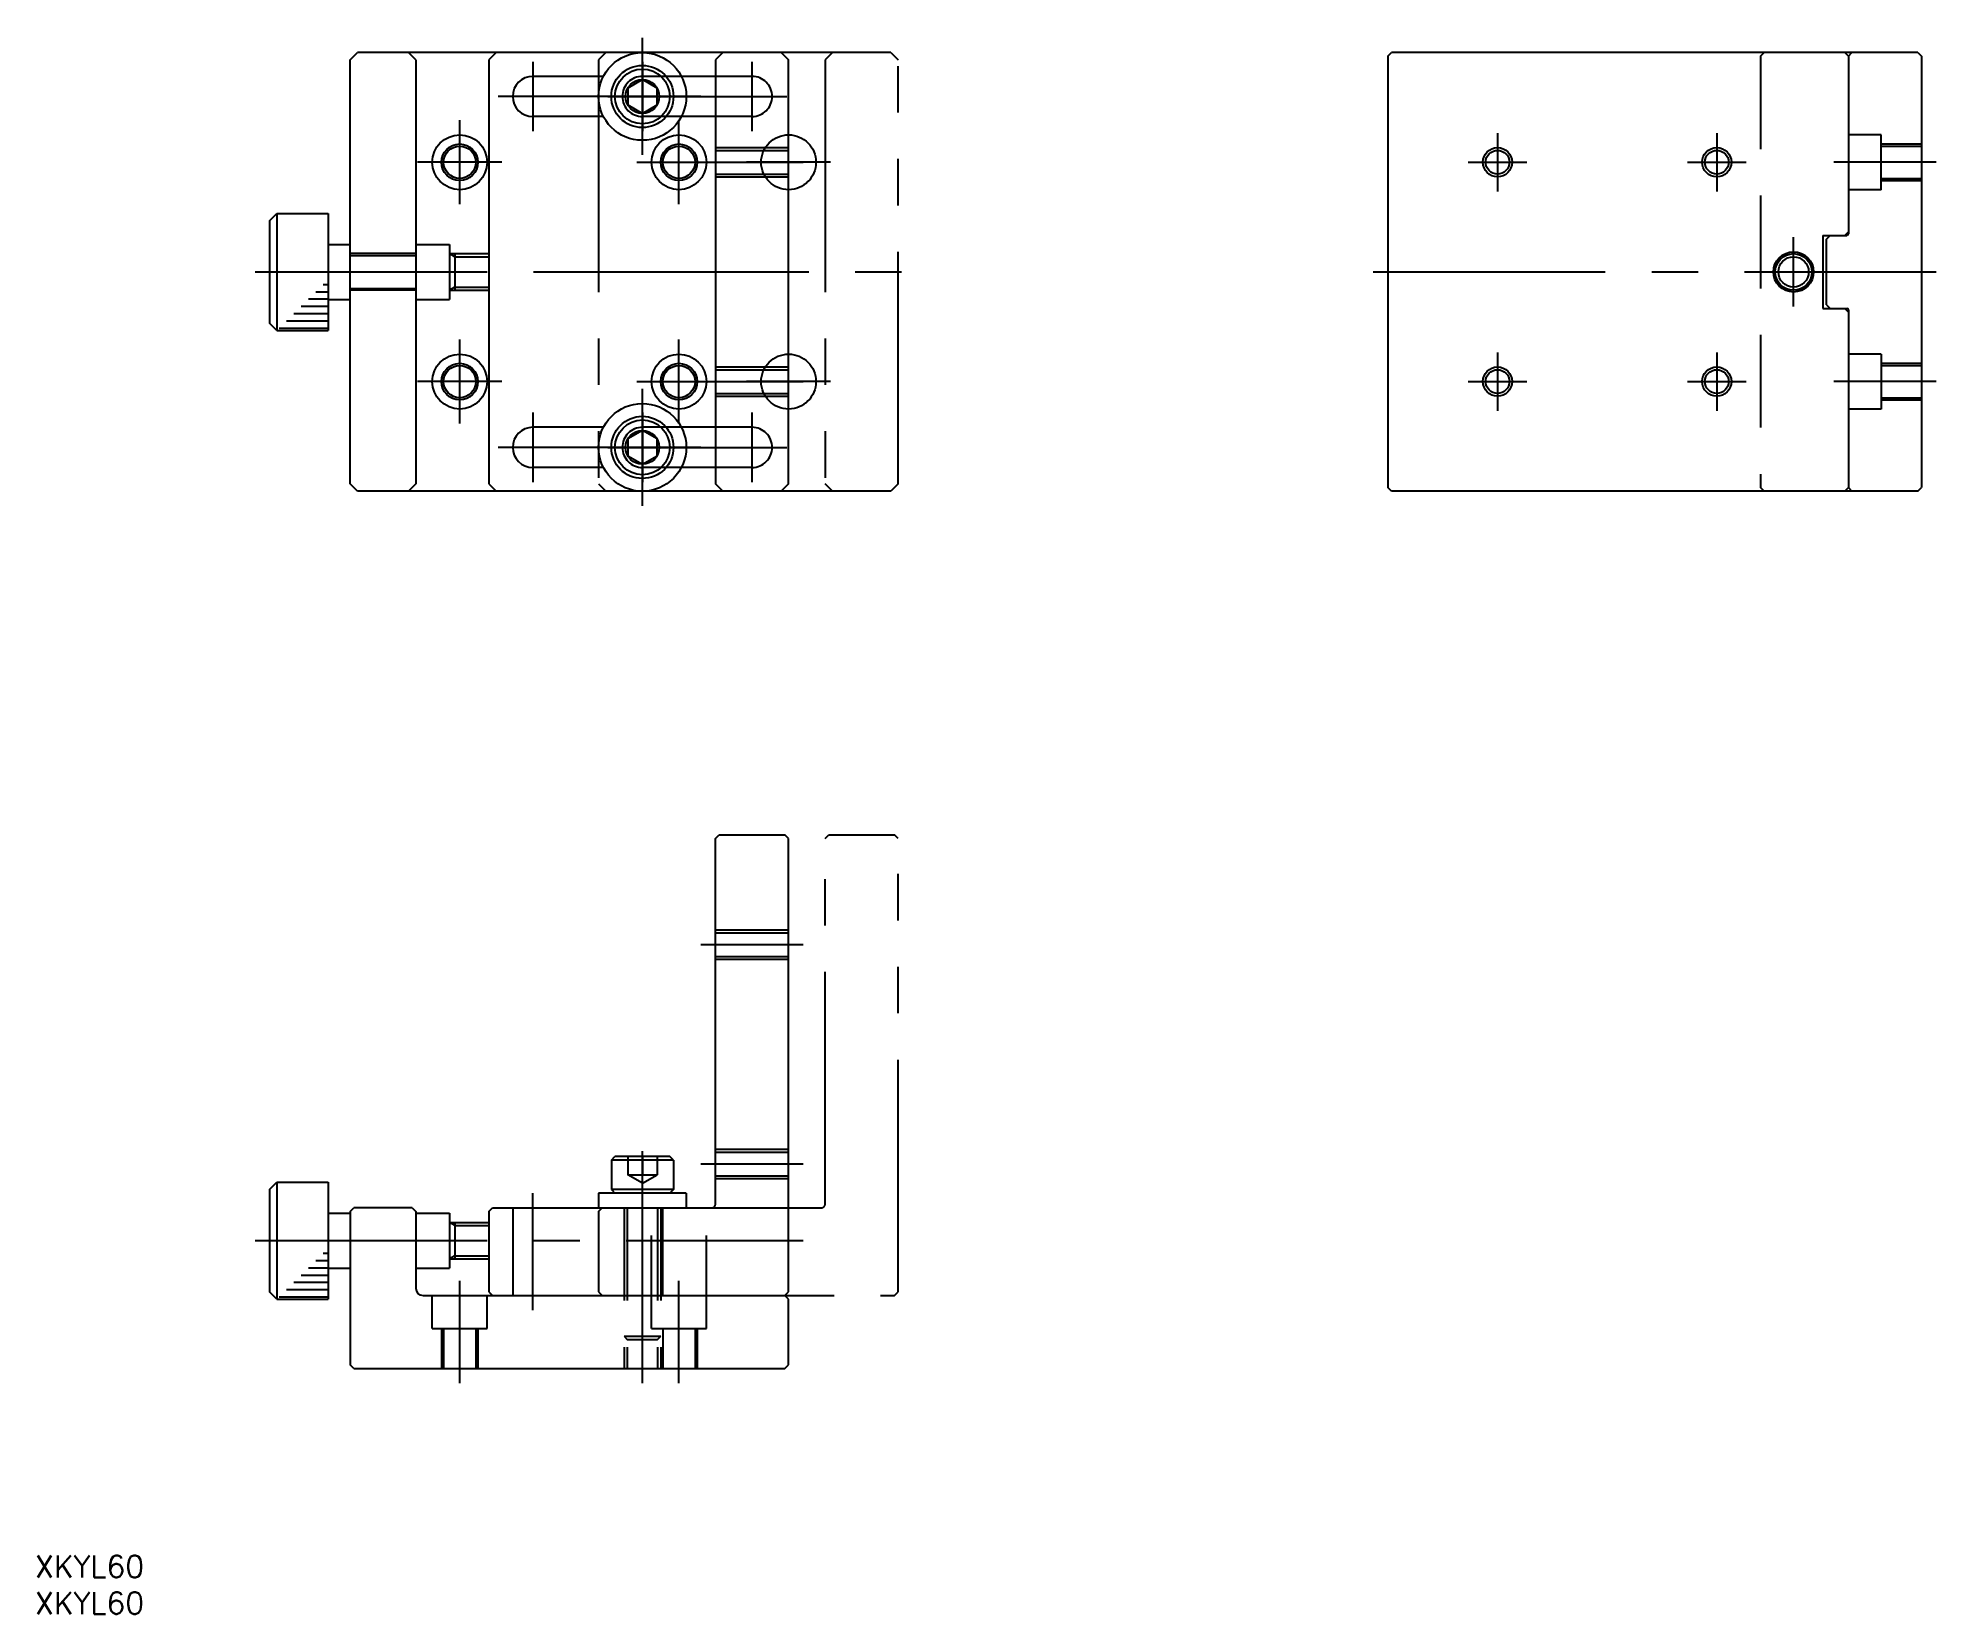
# Model space of a CAD drawing. Extents: x -58 to 202, y -34 to 182.
import ezdxf

# ---------------------------------------------------------------- set-up
doc = ezdxf.new("R2010")
doc.units = 0
for name, pattern in [('CENTER', [50.8, 31.75, -6.35, 6.35, -6.35]), ('DASHED', [19.05, 12.7, -6.35]), ('PHANTOM', [63.5, 31.75, -6.35, 6.35, -6.35, 6.35, -6.35])]:
    doc.linetypes.add(name, pattern=pattern)
doc.layers.get('0').update_dxf_attribs({"linetype": 'CONTINUOUS'})
doc.layers.add('CENTER', color=1, linetype='CENTER')
doc.styles.get("Standard").update_dxf_attribs({"font": 'txt.shx', "height": 3, "bigfont": 'bigfont.shx'})

msp = doc.modelspace()

# ---------------------------------------------------------------- linework, layer by layer
at = {"color": 7, "linetype": 'CONTINUOUS'}
for p, q in [((-15, 179), (-14, 180)), ((44, 180), (-14, 180)), ((-6, 179), (-7, 180)), ((5, 180), (4, 179)), ((36, 180), (35, 179)), ((44, 180), (45, 179)), ((127, 179.5), (127.5, 180)), ((127, 179.5), (127, 120.5)), ((199.5, 180), (127.5, 180)), ((190, 179.5), (189.5, 180)), ((190, 179.5), (190.5, 180)), ((190, 179.5), (190, 155.2)), ((199.5, 180), (200, 179.5)), ((200, 179.5), (200, 120.5)), ((-15, 121), (-15, 179)), ((-6, 179), (-6, 121)), ((4, 179), (4, 121)), ((19.67, 176.75), (10, 176.75)), ((35, 179), (35, 121)), ((45, 121), (45, 179)), ((25, 176.31), (23, 175.15)), ((23, 175.15), (23, 172.85)), ((27, 175.15), (25, 176.31)), ((27, 172.85), (27, 175.15)), ((23, 172.85), (25, 171.69)), ((25, 171.69), (27, 172.85)), ((19.67, 171.25), (10, 171.25)), ((-26, 157), (-25, 158)), ((-26, 157), (-26, 143)), ((-25, 158), (-18, 158)), ((-25, 158), (-25, 142)), ((-18, 158), (-18, 142)), ((-18, 153.75), (-15, 153.75)), ((-6, 153.75), (-1.4, 153.75)), ((-1.4, 153.75), (-1.4, 146.25)), ((186.5, 155), (189.8, 155)), ((186.5, 155), (186.5, 145)), ((187, 154.5), (187.5, 155)), ((187, 145.5), (187, 154.5)), ((189.5, 155), (190, 155.5)), ((-6, 152.5), (-15, 152.5)), ((-15, 152.25), (-6, 152.25)), ((-1.4, 152.5), (4, 152.5)), ((-0.65, 152.5), (-0.65, 147.5)), ((-18.7, 148.3), (-18, 148.3)), ((-20.7, 146.3), (-18, 146.3)), ((-19.7, 147.3), (-18, 147.3)), ((-18, 146.25), (-15, 146.25)), ((-15, 147.75), (-6, 147.75)), ((-6, 147.5), (-15, 147.5)), ((-6, 146.25), (-1.4, 146.25)), ((-1.4, 147.5), (4, 147.5)), ((187, 145.5), (187.5, 145)), ((-25, 142), (-26, 143)), ((-23.7, 143.3), (-18, 143.3)), ((-22.7, 144.3), (-18, 144.3)), ((-21.7, 145.3), (-18, 145.3)), ((186.5, 145), (189.8, 145)), ((189.5, 145), (190, 144.5)), ((190, 144.8), (190, 120.5)), ((-25, 142), (-18, 142)), ((-24.7, 142.3), (-18, 142.3)), ((19.67, 128.75), (10, 128.75)), ((25, 128.31), (23, 127.15)), ((27, 127.15), (25, 128.31)), ((23, 127.15), (23, 124.85)), ((23, 124.85), (25, 123.69)), ((25, 123.69), (27, 124.85)), ((27, 124.85), (27, 127.15)), ((19.67, 123.25), (10, 123.25)), ((-14, 120), (-15, 121)), ((44, 120), (-14, 120)), ((-6, 121), (-7, 120)), ((4, 121), (5, 120)), ((36, 120), (35, 121)), ((45, 121), (44, 120)), ((127.5, 120), (127, 120.5)), ((199.5, 120), (127.5, 120)), ((190, 120.5), (189.5, 120)), ((190.5, 120), (190, 120.5)), ((199.5, 120), (200, 120.5)), ((35, 72.5), (35.5, 73)), ((35.5, 73), (44.5, 73)), ((45, 72.5), (44.5, 73)), ((35, 22.5), (35, 72.5)), ((45, 10.5), (45, 72.5)), ((20.75, 28.5), (21.25, 29)), ((28.75, 29), (21.25, 29)), ((29.25, 28.5), (28.75, 29)), ((29.25, 28.5), (20.75, 28.5)), ((20.75, 28.5), (20.75, 24.5)), ((29.25, 28.5), (29.25, 24.5)), ((-26, 24.5), (-25, 25.5)), ((-26, 24.5), (-26, 10.5)), ((-25, 25.5), (-18, 25.5)), ((-25, 25.5), (-25, 9.5)), ((-18, 25.5), (-18, 9.5)), ((31, 24), (19, 24)), ((19, 24), (19, 22)), ((20.75, 24.5), (21.25, 24)), ((29.25, 24.5), (20.75, 24.5)), ((29.25, 24.5), (28.75, 24)), ((31, 24), (31, 22)), ((-18, 21.25), (-15, 21.25)), ((-15, 21.5), (-14.5, 22)), ((-15, 21.5), (-15, 0.5)), ((-6.5, 22), (-14.5, 22)), ((-6.5, 22), (-6, 21.5)), ((-6, 21.5), (-6, 11)), ((-6, 21.25), (-1.4, 21.25)), ((-1.4, 21.25), (-1.4, 13.75)), ((4, 21.5), (4.5, 22)), ((4, 21.5), (4, 10.5)), ((4.5, 22), (34.5, 22)), ((-1.4, 20), (4, 20)), ((-0.65, 20), (-0.65, 15)), ((-18.7, 15.8), (-18, 15.8)), ((-20.7, 13.8), (-18, 13.8)), ((-19.7, 14.8), (-18, 14.8)), ((-18, 13.75), (-15, 13.75)), ((-6, 13.75), (-1.4, 13.75)), ((-1.4, 15), (4, 15)), ((-25, 9.5), (-26, 10.5)), ((-23.7, 10.8), (-18, 10.8)), ((-22.7, 11.8), (-18, 11.8)), ((-21.7, 12.8), (-18, 12.8)), ((4, 10.5), (4.5, 10)), ((44.5, 10), (45, 10.5)), ((-25, 9.5), (-18, 9.5)), ((-24.7, 9.8), (-18, 9.8)), ((-5, 10), (44.5, 10)), ((45, 9.5), (44.5, 10)), ((45, 0.5), (45, 9.5)), ((-14.5, 0), (-15, 0.5)), ((-14.5, 0), (44.5, 0)), ((44.5, 0), (45, 0.5))]:
    msp.add_line(p, q, dxfattribs=at)
at = {"color": 3, "linetype": 'PHANTOM'}
for p, q in [((20, 180), (19, 179)), ((59, 180), (20, 180)), ((51, 180), (50, 179)), ((59, 180), (60, 179)), ((19, 179), (19, 121)), ((25, 178.75), (25, 169.25)), ((40, 176.75), (25, 176.75)), ((40, 169.25), (40, 178.75)), ((50, 179), (50, 121)), ((60, 121), (60, 179)), ((20.25, 174), (44.75, 174)), ((40, 171.25), (25, 171.25)), ((45, 159.25), (45, 170.75)), ((50.75, 165), (39.25, 165)), ((16, 150), (62, 150)), ((45, 129.25), (45, 140.75)), ((50.75, 135), (39.25, 135)), ((25, 130.75), (25, 121.25)), ((40, 121.25), (40, 130.75)), ((40, 128.75), (25, 128.75)), ((20.25, 126), (44.75, 126)), ((40, 123.25), (25, 123.25)), ((19, 121), (20, 120)), ((59, 120), (20, 120)), ((51, 120), (50, 121)), ((60, 121), (59, 120)), ((50, 72.5), (50.5, 73)), ((50.5, 73), (59.5, 73)), ((60, 72.5), (59.5, 73)), ((50, 22.5), (50, 72.5)), ((60, 10.5), (60, 72.5)), ((19, 21.5), (19.5, 22)), ((19, 21.5), (19, 10.5)), ((19.5, 22), (49.5, 22)), ((19, 10.5), (19.5, 10)), ((59.5, 10), (60, 10.5)), ((19.5, 10), (59.5, 10))]:
    msp.add_line(p, q, dxfattribs=at)
at = {"color": 3, "linetype": 'DASHED'}
for p, q in [((178, 179.5), (178.5, 180)), ((178, 179.5), (178, 120.5)), ((35, 167), (45, 167)), ((35, 166.62), (45, 166.62)), ((194.5, 168.75), (190, 168.75)), ((194.5, 161.25), (194.5, 168.75)), ((194.5, 167.5), (200, 167.5)), ((194.5, 167.2), (200, 167.2)), ((35, 163.38), (45, 163.38)), ((35, 163), (45, 163)), ((194.5, 161.25), (190, 161.25)), ((194.5, 162.8), (200, 162.8)), ((194.5, 162.5), (200, 162.5)), ((194.5, 138.75), (190, 138.75)), ((194.5, 138.75), (194.5, 131.25)), ((35, 137), (45, 137)), ((35, 136.62), (45, 136.62)), ((194.5, 137.5), (200, 137.5)), ((194.5, 137.2), (200, 137.2)), ((35, 133.38), (45, 133.38)), ((35, 133), (45, 133)), ((194.5, 132.8), (200, 132.8)), ((194.5, 132.5), (200, 132.5)), ((194.5, 131.25), (190, 131.25)), ((178.5, 120), (178, 120.5)), ((35, 60), (45, 60)), ((35, 59.62), (45, 59.62)), ((35, 56.38), (45, 56.38)), ((35, 56), (45, 56)), ((23, 29), (23, 26.5)), ((25, 29), (25, 26.5)), ((27, 29), (27, 26.5)), ((35, 30), (45, 30)), ((35, 29.62), (45, 29.62)), ((25, 25.35), (23, 26.5)), ((23, 26.5), (27, 26.5)), ((25, 25.35), (27, 26.5)), ((35, 26.38), (45, 26.38)), ((35, 26), (45, 26)), ((7.25, 22), (7.25, 10)), ((22.5, 22), (22.5, 0)), ((22.93, 22), (22.93, 0)), ((26.25, 5.5), (26.25, 22)), ((27.07, 22), (27.07, 0)), ((27.5, 22), (27.5, 0)), ((27.75, 22), (27.75, 10)), ((33.75, 5.5), (33.75, 22)), ((-3.75, 5.5), (-3.75, 10)), ((3.75, 5.5), (3.75, 10)), ((-3.75, 5.5), (3.75, 5.5)), ((-2.5, 5.5), (-2.5, 0)), ((-2.2, 5.5), (-2.2, 0)), ((2.2, 5.5), (2.2, 0)), ((2.5, 5.5), (2.5, 0)), ((26.25, 5.5), (33.75, 5.5)), ((27.8, 5.5), (27.8, 0)), ((32.2, 5.5), (32.2, 0)), ((32.5, 5.5), (32.5, 0)), ((22.5, 4.43), (27.5, 4.43)), ((22.5, 4.43), (22.93, 4)), ((22.93, 4), (27.07, 4)), ((27.07, 4), (27.5, 4.43))]:
    msp.add_line(p, q, dxfattribs=at)
at = {"color": 3, "linetype": 'CONTINUOUS'}
for p, q in [((-0.65, 152.07), (-1.4, 152.5)), ((-0.65, 152.07), (4, 152.07)), ((-0.65, 147.93), (-1.4, 147.5)), ((-0.65, 147.93), (4, 147.93)), ((-0.65, 19.57), (-1.4, 20)), ((-0.65, 19.57), (4, 19.57)), ((-0.65, 15.43), (-1.4, 15)), ((-0.65, 15.43), (4, 15.43))]:
    msp.add_line(p, q, dxfattribs=at)
at = {"color": 7, "linetype": 'CONTINUOUS'}
for centre, radius in [((25, 174), 6), ((25, 174), 4.25), ((25, 174), 3.75), ((25, 174), 2.31), ((0, 165), 3.75), ((0, 165), 2.2), ((30, 165), 3.75), ((30, 165), 2.2), ((142, 165), 1.62), ((172, 165), 1.62), ((182.5, 150), 2.75), ((182.5, 150), 2.5), ((0, 135), 3.75), ((30, 135), 3.75), ((0, 135), 2.2), ((30, 135), 2.2), ((142, 135), 1.62), ((172, 135), 1.62), ((25, 126), 6), ((25, 126), 4.25), ((25, 126), 3.75), ((25, 126), 2.31)]:
    msp.add_circle(centre, radius, dxfattribs=at)
at = {"color": 3, "linetype": 'CONTINUOUS'}
for centre, radius in [((0, 165), 2.5), ((30, 165), 2.5), ((142, 165), 2), ((172, 165), 2), ((182.5, 150), 2.07), ((0, 135), 2.5), ((30, 135), 2.5), ((142, 135), 2), ((172, 135), 2)]:
    msp.add_circle(centre, radius, dxfattribs=at)
at = {"color": 3, "linetype": 'PHANTOM'}
for centre in [(45, 165), (45, 135)]:
    msp.add_circle(centre, 3.75, dxfattribs=at)
at = {"color": 7, "linetype": 'CONTINUOUS'}
for centre, radius, start, end in [((10, 174), 2.75, 90, 270), ((189.8, 155.2), 0.2, 270, 0), ((189.8, 144.8), 0.2, 0, 90), ((10, 126), 2.75, 90, 270), ((34.5, 22.5), 0.5, 270, 0), ((-5, 11), 1, 180, 270)]:
    msp.add_arc(centre, radius, start, end, dxfattribs=at)
at = {"color": 3, "linetype": 'PHANTOM'}
for centre, radius, start, end in [((25, 174), 2.75, 90, 270), ((40, 174), 2.75, 270, 90), ((25, 126), 2.75, 90, 270), ((40, 126), 2.75, 270, 90), ((49.5, 22.5), 0.5, 270, 0)]:
    msp.add_arc(centre, radius, start, end, dxfattribs=at)
at = {"layer": 'CENTER', "color": 1, "linetype": 'CENTER'}
for p, q in [((25, 166), (25, 182)), ((10, 178.75), (10, 169.25)), ((33, 174), (5.25, 174)), ((0, 159.25), (0, 170.75)), ((30, 159.25), (30, 170.75)), ((142, 169), (142, 161)), ((172, 169), (172, 161)), ((5.75, 165), (-5.75, 165)), ((24.25, 165), (47, 165)), ((138, 165), (146, 165)), ((168, 165), (176, 165)), ((202, 165), (188, 165)), ((182.5, 145.25), (182.5, 154.75)), ((-28, 150), (47, 150)), ((125, 150), (202, 150)), ((0, 129.25), (0, 140.75)), ((30, 129.25), (30, 140.75)), ((142, 139), (142, 131)), ((172, 139), (172, 131)), ((5.75, 135), (-5.75, 135)), ((24.25, 135), (47, 135)), ((25, 118), (25, 134)), ((138, 135), (146, 135)), ((168, 135), (176, 135)), ((202, 135), (188, 135)), ((10, 130.75), (10, 121.25)), ((33, 126), (5.25, 126)), ((33, 58), (47, 58)), ((25, -2), (25, 31)), ((33, 28), (47, 28)), ((10, 8), (10, 24)), ((-28, 17.5), (47, 17.5)), ((0, -2), (0, 12)), ((30, -2), (30, 12))]:
    msp.add_line(p, q, dxfattribs=at)

# ---------------------------------------------------------------- texts
at = {"color": 7, "linetype": 'CONTINUOUS'}
for p in [(-58.09, -28.57), (-58.09, -33.57)]:
    msp.add_text('XKYL60', height=3, dxfattribs=at).set_placement(p)

doc.saveas('drawing.dxf')
